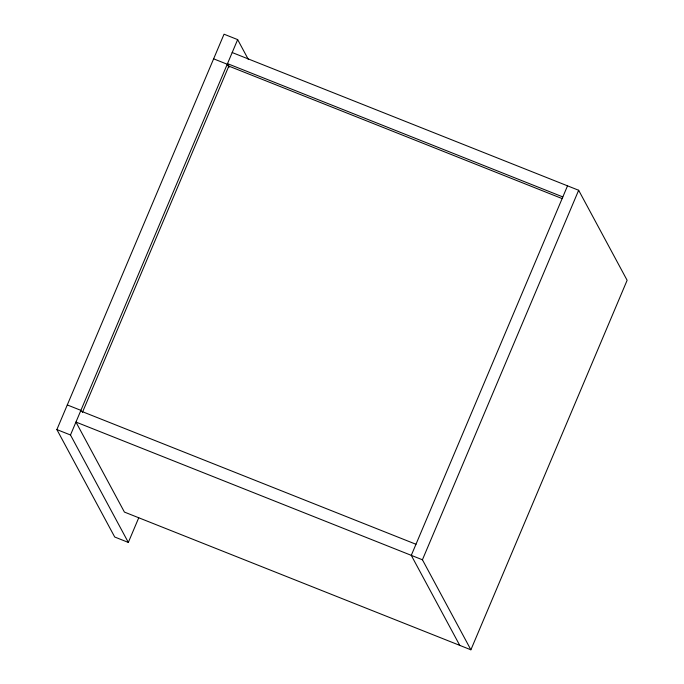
<?xml version="1.0" encoding="UTF-8"?>
<svg xmlns="http://www.w3.org/2000/svg" width="684" height="684" viewBox="0 0 684 684"><rect width="100%" height="100%" fill="white"/><g stroke="black" fill="none" stroke-linecap="round" stroke-linejoin="round"><path stroke-width="1.03" d="M138.741 517.788L128.327 542.421L114.715 537.008L56.875 429.578L224.044 34.2L237.656 39.612L248.224 59.226M128.327 542.421L70.486 434.99L237.656 39.612M82.388 412.461L228.832 66.1L562.18 198.608M567.523 185.834L411.281 555.357L459.751 645.371M578.655 190.263L627.125 280.286L470.891 649.8L422.421 559.777L578.655 190.263L232.192 52.54M562.838 196.924L227.498 63.629L229.012 66.442M213.63 58.833L227.242 64.245L229.012 67.536M67.288 404.945L80.9 410.357M80.635 410.973L415.975 544.267M422.421 559.777L75.95 422.062L124.42 512.077L470.891 649.8M56.875 429.578L70.486 434.99"/></g></svg>
